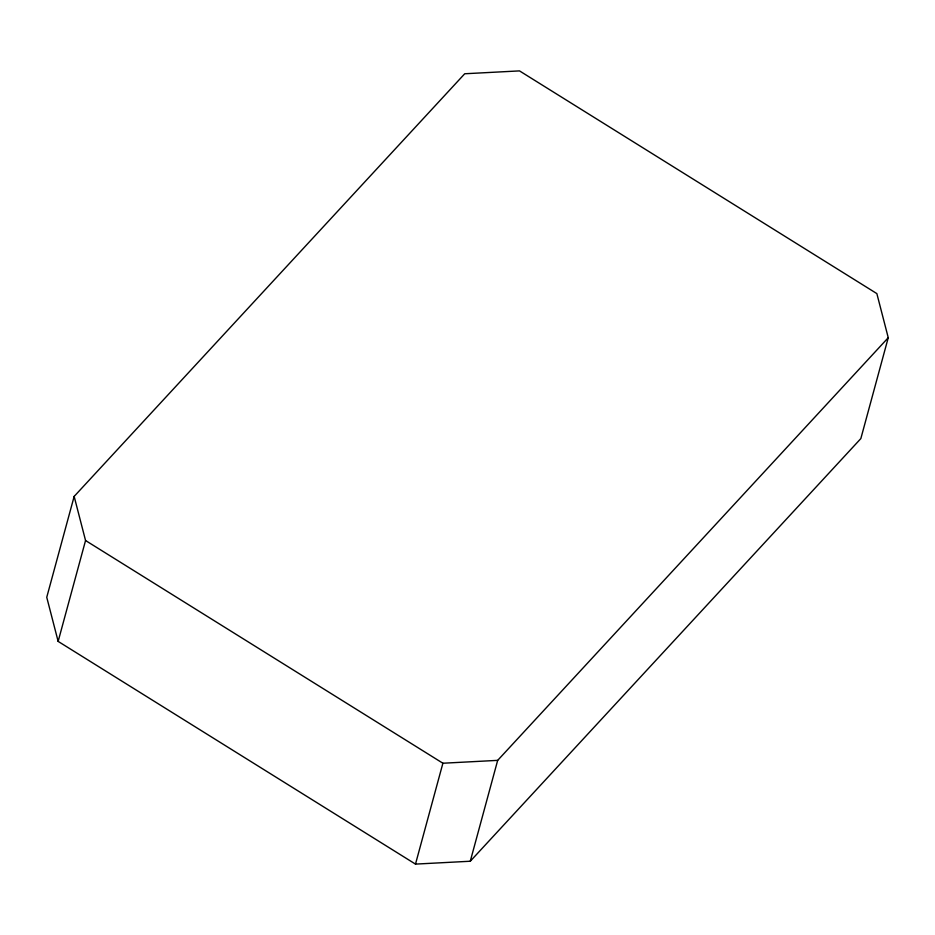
<?xml version="1.0" encoding="UTF-8"?>
<svg xmlns="http://www.w3.org/2000/svg" width="935" height="935" viewBox="0 0 935 935"><rect width="100%" height="100%" fill="white"/><g stroke="black" fill="none" stroke-linecap="round" stroke-linejoin="round"><path stroke-width="1.4" d="M74.157 496.415L46.75 597.29L58.145 641.398L415.491 864.104L470.27 861.24L860.843 438.585L888.25 337.71L876.855 293.602L519.509 70.896L464.73 73.76L74.157 496.415L85.552 540.524L58.145 641.398M415.491 864.104L442.898 763.229L497.677 760.365L888.25 337.71M470.27 861.24L497.677 760.365M85.552 540.524L442.898 763.229"/></g></svg>
